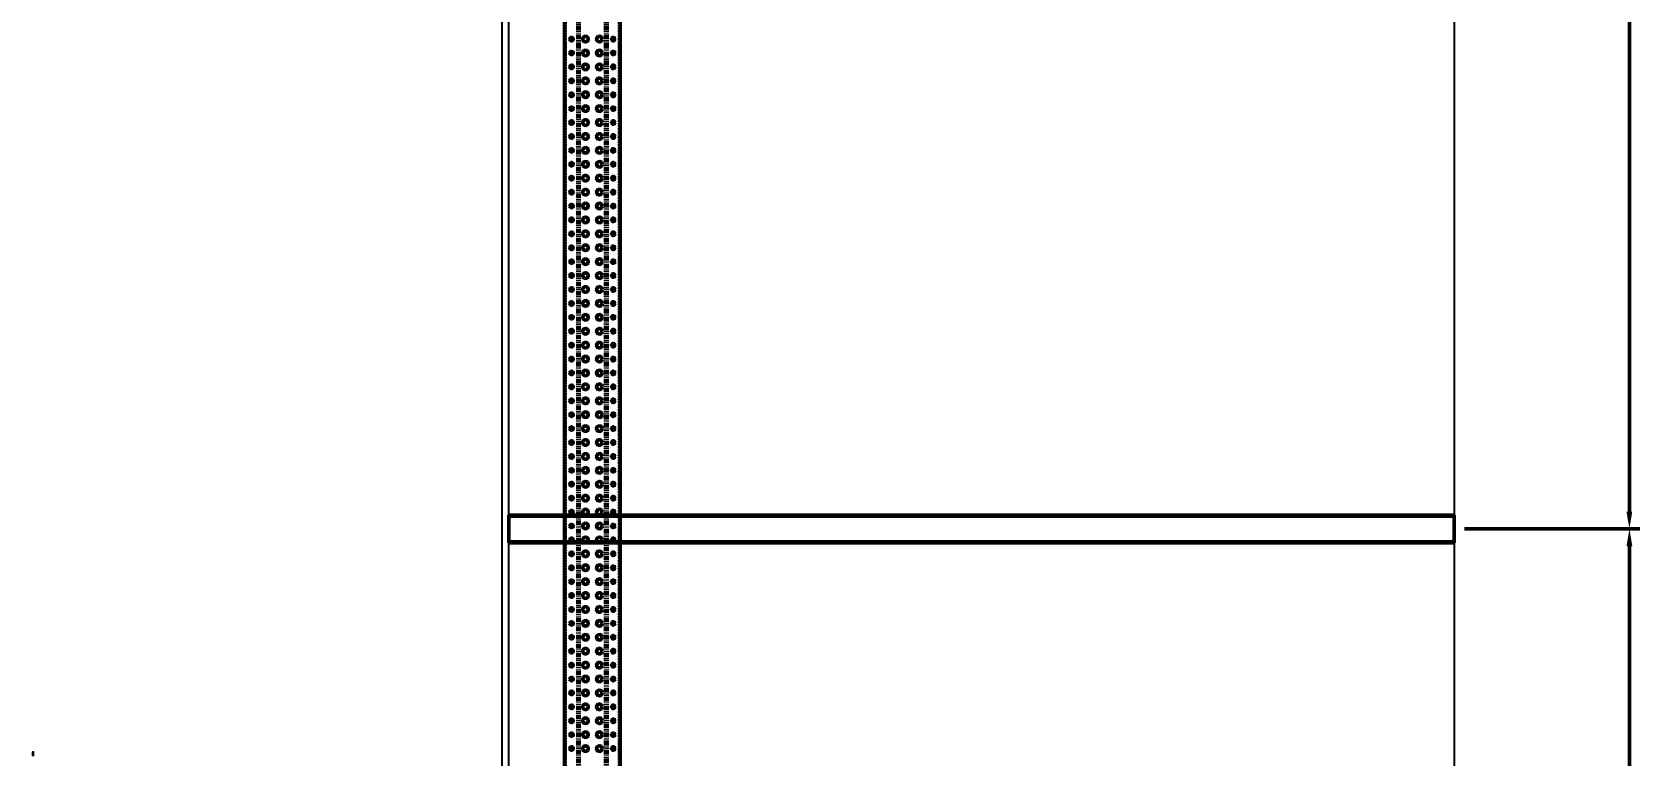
# Model space of a CAD drawing. Header units: millimetres. Extents: x -677815 to 476396, y -125373 to 39000.
# Drawn here: x 437089 to 442863, y -29531 to -26930 of the extents above; entities that cross this region are included whole.
import ezdxf

# ---------------------------------------------------------------- set-up
doc = ezdxf.new("R2010")
doc.units = ezdxf.units.MM
for name, pattern in [('Xref Rapid Pick$0$AM_ISO02W050', [7.5, 6, -1.5]), ('Xref Rapid Pick$0$AM_ISO02W050x2', [3.75, 3, -0.75]), ('Xref Rapid Pick$0$CENTER', [7, 4, -1, 1, -1]), ('Xref Rapid Pick$0$HIDDEN', [9.525, 6.35, -3.175]), ('Xref Rapid Pick$0$PHANTOM2', [31.75, 15.875, -3.175, 3.175, -3.175, 3.175, -3.175])]:
    doc.linetypes.add(name, pattern=pattern)
for name, color, linetype, lineweight in [('AM_BOR', 4, 'Continuous', 25), ('Xref Rapid Pick$0$AM_BOR', 4, 'Continuous', 25), ('Xref Rapid Pick$0$BEAM_SIGMA', 2, 'Continuous', 50), ('Xref Rapid Pick$0$Dims', 7, 'Continuous', 50), ('Xref Rapid Pick$0$S Cont 2.5', 7, 'Continuous', 50), ('Xref Rapid Pick$0$S Hidden', 9, 'Xref Rapid Pick$0$AM_ISO02W050', 25)]:
    doc.layers.add(name, color=color, linetype=linetype, lineweight=lineweight)
doc.layers.add('Xref Rapid Pick$0$B', color=4, linetype='Continuous')
doc.layers.add('Xref Rapid Pick$0$RCD_DETAILS', color=55, linetype='Continuous')
doc.styles.add('Xref Rapid Pick$0$STANDARD', font='ISOCP.SHX')
doc.dimstyles.new('Xref Rapid Pick$0$AM_ISO$0', dxfattribs={"dimtxt": 3.5, "dimasz": 2.5, "dimexe": 1.5, "dimexo": 1.5, "dimgap": 1.5, "dimtad": 1, "dimdsep": 46, "dimtxsty": 'Xref Rapid Pick$0$STANDARD', "dimcen": 0, "dimclrd": 256, "dimclre": 256, "dimclrt": 40, "dimadec": 0, "dimazin": 2, "dimtp": 0.1, "dimtm": 0.1, "dimtfac": 0.71, "dimtmove": 0, "dimatfit": 3, "dimfxl": 1, "dimlwd": 50, "dimlwe": 50, "dimarcsym": 1})

# ---------------------------------------------------------------- blocks, each defined once
blk = doc.blocks.new('Xref Rapid Pick$0$RP')
at = {"linetype": 'Continuous', "lineweight": 15}
for p, q in [((504.5, 1661.3), (489.5, 1661.3)), ((489.5, 1656.2), (504.5, 1656.2)), ((504.5, 1658.8), (504.5, 1661.3)), ((504.5, 1656.2), (504.5, 1658.8))]:
    blk.add_line(p, q, dxfattribs=at)
blk.add_open_spline([(489.5, 1655.7), (489.5, 1655.8), (489.5, 1655.9), (489.5, 1656.6), (489.5, 1657.6), (489.5, 1658.8), (489.5, 1659.9), (489.5, 1660.9), (489.5, 1661.6), (489.5, 1661.7), (489.5, 1661.8)], degree=3, knots=[0, 0, 0, 0, 0.124991, 0.249998, 0.374999, 0.499999, 0.624998, 0.749998, 0.875008, 1, 1, 1, 1], dxfattribs=at)
blk = doc.blocks.new('Xref Rapid Pick$0$CN0309070304362')
at = {"layer": 'Xref Rapid Pick$0$RCD_DETAILS', "xscale": -0.03937007874015747, "yscale": 0.03937007874015747, "zscale": 0.03937007874015747}
blk.add_blockref('Xref Rapid Pick$0$RP', (-13.89, 1), dxfattribs=at)
blk = doc.blocks.new('*U794')
for p, q in [((32175, 25), (-25, 25)), ((32175, -175), (-25, -175))]:
    blk.add_line(p, q)
at = {"color": 8, "linetype": 'Xref Rapid Pick$0$HIDDEN'}
for p, q in [((32175, 22.6), (-25, 22.6)), ((12393.5, 25), (12393.5, 22.6)), ((12406.5, 25), (12406.5, 22.6)), ((12443.5, 25), (12443.5, 22.6)), ((12456.5, 25), (12456.5, 22.6)), ((12493.5, 25), (12493.5, 22.6)), ((12506.5, 25), (12506.5, 22.6)), ((12543.5, 25), (12543.5, 22.6)), ((12556.5, 25), (12556.5, 22.6)), ((12593.5, 25), (12593.5, 22.6)), ((12606.5, 25), (12606.5, 22.6)), ((12643.5, 25), (12643.5, 22.6)), ((12656.5, 25), (12656.5, 22.6)), ((12693.5, 25), (12693.5, 22.6)), ((12706.5, 25), (12706.5, 22.6)), ((12743.5, 25), (12743.5, 22.6)), ((12756.5, 25), (12756.5, 22.6)), ((12793.5, 25), (12793.5, 22.6)), ((12806.5, 25), (12806.5, 22.6)), ((12843.5, 25), (12843.5, 22.6)), ((12856.5, 25), (12856.5, 22.6)), ((12893.5, 25), (12893.5, 22.6)), ((12906.5, 25), (12906.5, 22.6)), ((12943.5, 25), (12943.5, 22.6)), ((12956.5, 25), (12956.5, 22.6)), ((12993.5, 25), (12993.5, 22.6)), ((13006.5, 25), (13006.5, 22.6)), ((13043.5, 25), (13043.5, 22.6)), ((13056.5, 25), (13056.5, 22.6)), ((13093.5, 25), (13093.5, 22.6)), ((13106.5, 25), (13106.5, 22.6)), ((13143.5, 25), (13143.5, 22.6)), ((13156.5, 25), (13156.5, 22.6)), ((13193.5, 25), (13193.5, 22.6)), ((13206.5, 25), (13206.5, 22.6)), ((13243.5, 25), (13243.5, 22.6)), ((13256.5, 25), (13256.5, 22.6)), ((13293.5, 25), (13293.5, 22.6)), ((13306.5, 25), (13306.5, 22.6)), ((13343.5, 25), (13343.5, 22.6)), ((13356.5, 25), (13356.5, 22.6)), ((13393.5, 25), (13393.5, 22.6)), ((13406.5, 25), (13406.5, 22.6)), ((13443.5, 25), (13443.5, 22.6)), ((13456.5, 25), (13456.5, 22.6)), ((13493.5, 25), (13493.5, 22.6)), ((13506.5, 25), (13506.5, 22.6)), ((13543.5, 25), (13543.5, 22.6)), ((13556.5, 25), (13556.5, 22.6)), ((13593.5, 25), (13593.5, 22.6)), ((13606.5, 25), (13606.5, 22.6)), ((13643.5, 25), (13643.5, 22.6)), ((13656.5, 25), (13656.5, 22.6)), ((13693.5, 25), (13693.5, 22.6)), ((13706.5, 25), (13706.5, 22.6)), ((13743.5, 25), (13743.5, 22.6)), ((13756.5, 25), (13756.5, 22.6)), ((13793.5, 25), (13793.5, 22.6)), ((13806.5, 25), (13806.5, 22.6)), ((13843.5, 25), (13843.5, 22.6)), ((13856.5, 25), (13856.5, 22.6)), ((13893.5, 25), (13893.5, 22.6)), ((13906.5, 25), (13906.5, 22.6)), ((13943.5, 25), (13943.5, 22.6)), ((13956.5, 25), (13956.5, 22.6)), ((13993.5, 25), (13993.5, 22.6)), ((14006.5, 25), (14006.5, 22.6)), ((14043.5, 25), (14043.5, 22.6)), ((14056.5, 25), (14056.5, 22.6)), ((14093.5, 25), (14093.5, 22.6)), ((14106.5, 25), (14106.5, 22.6)), ((14143.5, 25), (14143.5, 22.6)), ((14156.5, 25), (14156.5, 22.6)), ((14193.5, 25), (14193.5, 22.6)), ((14206.5, 25), (14206.5, 22.6)), ((14243.5, 25), (14243.5, 22.6)), ((14256.5, 25), (14256.5, 22.6)), ((14293.5, 25), (14293.5, 22.6)), ((14306.5, 25), (14306.5, 22.6)), ((14343.5, 25), (14343.5, 22.6)), ((14356.5, 25), (14356.5, 22.6)), ((14393.5, 25), (14393.5, 22.6)), ((14406.5, 25), (14406.5, 22.6)), ((14443.5, 25), (14443.5, 22.6)), ((14456.5, 25), (14456.5, 22.6)), ((14493.5, 25), (14493.5, 22.6)), ((14506.5, 25), (14506.5, 22.6)), ((14543.5, 25), (14543.5, 22.6)), ((14556.5, 25), (14556.5, 22.6)), ((14593.5, 25), (14593.5, 22.6)), ((14606.5, 25), (14606.5, 22.6)), ((14643.5, 25), (14643.5, 22.6)), ((14656.5, 25), (14656.5, 22.6)), ((14693.5, 25), (14693.5, 22.6)), ((14706.5, 25), (14706.5, 22.6)), ((14743.5, 25), (14743.5, 22.6)), ((14756.5, 25), (14756.5, 22.6)), ((14793.5, 25), (14793.5, 22.6)), ((14806.5, 25), (14806.5, 22.6)), ((14843.5, 25), (14843.5, 22.6)), ((14856.5, 25), (14856.5, 22.6)), ((14893.5, 25), (14893.5, 22.6)), ((14906.5, 25), (14906.5, 22.6)), ((14943.5, 25), (14943.5, 22.6)), ((14956.5, 25), (14956.5, 22.6)), ((32175, -172.6), (-25, -172.6)), ((12393.5, -172.6), (12393.5, -175)), ((12406.5, -172.6), (12406.5, -175)), ((12443.5, -172.6), (12443.5, -175)), ((12456.5, -172.6), (12456.5, -175)), ((12493.5, -172.6), (12493.5, -175)), ((12506.5, -172.6), (12506.5, -175)), ((12543.5, -172.6), (12543.5, -175)), ((12556.5, -172.6), (12556.5, -175)), ((12593.5, -172.6), (12593.5, -175)), ((12606.5, -172.6), (12606.5, -175)), ((12643.5, -172.6), (12643.5, -175)), ((12656.5, -172.6), (12656.5, -175)), ((12693.5, -172.6), (12693.5, -175)), ((12706.5, -172.6), (12706.5, -175)), ((12743.5, -172.6), (12743.5, -175)), ((12756.5, -172.6), (12756.5, -175)), ((12793.5, -172.6), (12793.5, -175)), ((12806.5, -172.6), (12806.5, -175)), ((12843.5, -172.6), (12843.5, -175)), ((12856.5, -172.6), (12856.5, -175)), ((12893.5, -172.6), (12893.5, -175)), ((12906.5, -172.6), (12906.5, -175)), ((12943.5, -172.6), (12943.5, -175)), ((12956.5, -172.6), (12956.5, -175)), ((12993.5, -172.6), (12993.5, -175)), ((13006.5, -172.6), (13006.5, -175)), ((13043.5, -172.6), (13043.5, -175)), ((13056.5, -172.6), (13056.5, -175)), ((13093.5, -172.6), (13093.5, -175)), ((13106.5, -172.6), (13106.5, -175)), ((13143.5, -172.6), (13143.5, -175)), ((13156.5, -172.6), (13156.5, -175)), ((13193.5, -172.6), (13193.5, -175)), ((13206.5, -172.6), (13206.5, -175)), ((13243.5, -172.6), (13243.5, -175)), ((13256.5, -172.6), (13256.5, -175)), ((13293.5, -172.6), (13293.5, -175)), ((13306.5, -172.6), (13306.5, -175)), ((13343.5, -172.6), (13343.5, -175)), ((13356.5, -172.6), (13356.5, -175)), ((13393.5, -172.6), (13393.5, -175)), ((13406.5, -172.6), (13406.5, -175)), ((13443.5, -172.6), (13443.5, -175)), ((13456.5, -172.6), (13456.5, -175)), ((13493.5, -172.6), (13493.5, -175)), ((13506.5, -172.6), (13506.5, -175)), ((13543.5, -172.6), (13543.5, -175)), ((13556.5, -172.6), (13556.5, -175)), ((13593.5, -172.6), (13593.5, -175)), ((13606.5, -172.6), (13606.5, -175)), ((13643.5, -172.6), (13643.5, -175)), ((13656.5, -172.6), (13656.5, -175)), ((13693.5, -172.6), (13693.5, -175)), ((13706.5, -172.6), (13706.5, -175)), ((13743.5, -172.6), (13743.5, -175)), ((13756.5, -172.6), (13756.5, -175)), ((13793.5, -172.6), (13793.5, -175)), ((13806.5, -172.6), (13806.5, -175)), ((13843.5, -172.6), (13843.5, -175)), ((13856.5, -172.6), (13856.5, -175)), ((13893.5, -172.6), (13893.5, -175)), ((13906.5, -172.6), (13906.5, -175)), ((13943.5, -172.6), (13943.5, -175)), ((13956.5, -172.6), (13956.5, -175)), ((13993.5, -172.6), (13993.5, -175)), ((14006.5, -172.6), (14006.5, -175)), ((14043.5, -172.6), (14043.5, -175)), ((14056.5, -172.6), (14056.5, -175)), ((14093.5, -172.6), (14093.5, -175)), ((14106.5, -172.6), (14106.5, -175)), ((14143.5, -172.6), (14143.5, -175)), ((14156.5, -172.6), (14156.5, -175)), ((14193.5, -172.6), (14193.5, -175)), ((14206.5, -172.6), (14206.5, -175)), ((14243.5, -172.6), (14243.5, -175)), ((14256.5, -172.6), (14256.5, -175)), ((14293.5, -172.6), (14293.5, -175)), ((14306.5, -172.6), (14306.5, -175)), ((14343.5, -172.6), (14343.5, -175)), ((14356.5, -172.6), (14356.5, -175)), ((14393.5, -172.6), (14393.5, -175)), ((14406.5, -172.6), (14406.5, -175)), ((14443.5, -172.6), (14443.5, -175)), ((14456.5, -172.6), (14456.5, -175)), ((14493.5, -172.6), (14493.5, -175)), ((14506.5, -172.6), (14506.5, -175)), ((14543.5, -172.6), (14543.5, -175)), ((14556.5, -172.6), (14556.5, -175)), ((14593.5, -172.6), (14593.5, -175)), ((14606.5, -172.6), (14606.5, -175)), ((14643.5, -172.6), (14643.5, -175)), ((14656.5, -172.6), (14656.5, -175)), ((14693.5, -172.6), (14693.5, -175)), ((14706.5, -172.6), (14706.5, -175)), ((14743.5, -172.6), (14743.5, -175)), ((14756.5, -172.6), (14756.5, -175)), ((14793.5, -172.6), (14793.5, -175)), ((14806.5, -172.6), (14806.5, -175)), ((14843.5, -172.6), (14843.5, -175)), ((14856.5, -172.6), (14856.5, -175)), ((14893.5, -172.6), (14893.5, -175)), ((14906.5, -172.6), (14906.5, -175)), ((14943.5, -172.6), (14943.5, -175)), ((14956.5, -172.6), (14956.5, -175))]:
    blk.add_line(p, q, dxfattribs=at)
at = {"color": 8, "linetype": 'Xref Rapid Pick$0$CENTER'}
for p, q in [((12408.5, 0), (12391.5, 0)), ((12400, 27), (12400, 20.6)), ((12400, -8.5), (12400, 8.5)), ((12458.5, 0), (12441.5, 0)), ((12450, 27), (12450, 20.6)), ((12450, -8.5), (12450, 8.5)), ((12508.5, 0), (12491.5, 0)), ((12500, 27), (12500, 20.6)), ((12500, -8.5), (12500, 8.5)), ((12558.5, 0), (12541.5, 0)), ((12550, 27), (12550, 20.6)), ((12550, -8.5), (12550, 8.5)), ((12608.5, 0), (12591.5, 0)), ((12600, 27), (12600, 20.6)), ((12600, -8.5), (12600, 8.5)), ((12658.5, 0), (12641.5, 0)), ((12650, 27), (12650, 20.6)), ((12650, -8.5), (12650, 8.5)), ((12708.5, 0), (12691.5, 0)), ((12700, 27), (12700, 20.6)), ((12700, -8.5), (12700, 8.5)), ((12758.5, 0), (12741.5, 0)), ((12750, 27), (12750, 20.6)), ((12750, -8.5), (12750, 8.5)), ((12808.5, 0), (12791.5, 0)), ((12800, 27), (12800, 20.6)), ((12800, -8.5), (12800, 8.5)), ((12858.5, 0), (12841.5, 0)), ((12850, 27), (12850, 20.6)), ((12850, -8.5), (12850, 8.5)), ((12908.5, 0), (12891.5, 0)), ((12900, 27), (12900, 20.6)), ((12900, -8.5), (12900, 8.5)), ((12958.5, 0), (12941.5, 0)), ((12950, 27), (12950, 20.6)), ((12950, -8.5), (12950, 8.5)), ((13008.5, 0), (12991.5, 0)), ((13000, 27), (13000, 20.6)), ((13000, -8.5), (13000, 8.5)), ((13058.5, 0), (13041.5, 0)), ((13050, 27), (13050, 20.6)), ((13050, -8.5), (13050, 8.5)), ((13108.5, 0), (13091.5, 0)), ((13100, 27), (13100, 20.6)), ((13100, -8.5), (13100, 8.5)), ((13158.5, 0), (13141.5, 0)), ((13150, 27), (13150, 20.6)), ((13150, -8.5), (13150, 8.5)), ((13208.5, 0), (13191.5, 0)), ((13200, 27), (13200, 20.6)), ((13200, -8.5), (13200, 8.5)), ((13258.5, 0), (13241.5, 0)), ((13250, 27), (13250, 20.6)), ((13250, -8.5), (13250, 8.5)), ((13308.5, 0), (13291.5, 0)), ((13300, 27), (13300, 20.6)), ((13300, -8.5), (13300, 8.5)), ((13358.5, 0), (13341.5, 0)), ((13350, 27), (13350, 20.6)), ((13350, -8.5), (13350, 8.5)), ((13408.5, 0), (13391.5, 0)), ((13400, 27), (13400, 20.6)), ((13400, -8.5), (13400, 8.5)), ((13458.5, 0), (13441.5, 0)), ((13450, 27), (13450, 20.6)), ((13450, -8.5), (13450, 8.5)), ((13508.5, 0), (13491.5, 0)), ((13500, 27), (13500, 20.6)), ((13500, -8.5), (13500, 8.5)), ((13558.5, 0), (13541.5, 0)), ((13550, 27), (13550, 20.6)), ((13550, -8.5), (13550, 8.5)), ((13608.5, 0), (13591.5, 0)), ((13600, 27), (13600, 20.6)), ((13600, -8.5), (13600, 8.5)), ((13658.5, 0), (13641.5, 0)), ((13650, 27), (13650, 20.6)), ((13650, -8.5), (13650, 8.5)), ((13708.5, 0), (13691.5, 0)), ((13700, 27), (13700, 20.6)), ((13700, -8.5), (13700, 8.5)), ((13758.5, 0), (13741.5, 0)), ((13750, 27), (13750, 20.6)), ((13750, -8.5), (13750, 8.5)), ((13808.5, 0), (13791.5, 0)), ((13800, 27), (13800, 20.6)), ((13800, -8.5), (13800, 8.5)), ((13858.5, 0), (13841.5, 0)), ((13850, 27), (13850, 20.6)), ((13850, -8.5), (13850, 8.5)), ((13908.5, 0), (13891.5, 0)), ((13900, 27), (13900, 20.6)), ((13900, -8.5), (13900, 8.5)), ((13958.5, 0), (13941.5, 0)), ((13950, 27), (13950, 20.6)), ((13950, -8.5), (13950, 8.5)), ((14008.5, 0), (13991.5, 0)), ((14000, 27), (14000, 20.6)), ((14000, -8.5), (14000, 8.5)), ((14058.5, 0), (14041.5, 0)), ((14050, 27), (14050, 20.6)), ((14050, -8.5), (14050, 8.5)), ((14108.5, 0), (14091.5, 0)), ((14100, 27), (14100, 20.6)), ((14100, -8.5), (14100, 8.5)), ((14158.5, 0), (14141.5, 0)), ((14150, 27), (14150, 20.6)), ((14150, -8.5), (14150, 8.5)), ((14208.5, 0), (14191.5, 0)), ((14200, 27), (14200, 20.6)), ((14200, -8.5), (14200, 8.5)), ((14258.5, 0), (14241.5, 0)), ((14250, 27), (14250, 20.6)), ((14250, -8.5), (14250, 8.5)), ((14308.5, 0), (14291.5, 0)), ((14300, 27), (14300, 20.6)), ((14300, -8.5), (14300, 8.5)), ((14358.5, 0), (14341.5, 0)), ((14350, 27), (14350, 20.6)), ((14350, -8.5), (14350, 8.5)), ((14408.5, 0), (14391.5, 0)), ((14400, 27), (14400, 20.6)), ((14400, -8.5), (14400, 8.5)), ((14458.5, 0), (14441.5, 0)), ((14450, 27), (14450, 20.6)), ((14450, -8.5), (14450, 8.5)), ((14508.5, 0), (14491.5, 0)), ((14500, 27), (14500, 20.6)), ((14500, -8.5), (14500, 8.5)), ((14558.5, 0), (14541.5, 0)), ((14550, 27), (14550, 20.6)), ((14550, -8.5), (14550, 8.5)), ((14608.5, 0), (14591.5, 0)), ((14600, 27), (14600, 20.6)), ((14600, -8.5), (14600, 8.5)), ((14658.5, 0), (14641.5, 0)), ((14650, 27), (14650, 20.6)), ((14650, -8.5), (14650, 8.5)), ((14708.5, 0), (14691.5, 0)), ((14700, 27), (14700, 20.6)), ((14700, -8.5), (14700, 8.5)), ((14758.5, 0), (14741.5, 0)), ((14750, 27), (14750, 20.6)), ((14750, -8.5), (14750, 8.5)), ((14808.5, 0), (14791.5, 0)), ((14800, 27), (14800, 20.6)), ((14800, -8.5), (14800, 8.5)), ((14858.5, 0), (14841.5, 0)), ((14850, 27), (14850, 20.6)), ((14850, -8.5), (14850, 8.5)), ((14908.5, 0), (14891.5, 0)), ((14900, 27), (14900, 20.6)), ((14900, -8.5), (14900, 8.5)), ((14958.5, 0), (14941.5, 0)), ((14950, 27), (14950, 20.6)), ((14950, -8.5), (14950, 8.5)), ((12408.5, -150), (12391.5, -150)), ((12400, -158.5), (12400, -141.5)), ((12400, -170.6), (12400, -177)), ((12458.5, -150), (12441.5, -150)), ((12450, -158.5), (12450, -141.5)), ((12450, -170.6), (12450, -177)), ((12508.5, -150), (12491.5, -150)), ((12500, -158.5), (12500, -141.5)), ((12500, -170.6), (12500, -177)), ((12558.5, -150), (12541.5, -150)), ((12550, -158.5), (12550, -141.5)), ((12550, -170.6), (12550, -177)), ((12608.5, -150), (12591.5, -150)), ((12600, -158.5), (12600, -141.5)), ((12600, -170.6), (12600, -177)), ((12658.5, -150), (12641.5, -150)), ((12650, -158.5), (12650, -141.5)), ((12650, -170.6), (12650, -177)), ((12708.5, -150), (12691.5, -150)), ((12700, -158.5), (12700, -141.5)), ((12700, -170.6), (12700, -177)), ((12758.5, -150), (12741.5, -150)), ((12750, -158.5), (12750, -141.5)), ((12750, -170.6), (12750, -177)), ((12808.5, -150), (12791.5, -150)), ((12800, -158.5), (12800, -141.5)), ((12800, -170.6), (12800, -177)), ((12858.5, -150), (12841.5, -150)), ((12850, -158.5), (12850, -141.5)), ((12850, -170.6), (12850, -177)), ((12908.5, -150), (12891.5, -150)), ((12900, -158.5), (12900, -141.5)), ((12900, -170.6), (12900, -177)), ((12958.5, -150), (12941.5, -150)), ((12950, -158.5), (12950, -141.5)), ((12950, -170.6), (12950, -177)), ((13008.5, -150), (12991.5, -150)), ((13000, -158.5), (13000, -141.5)), ((13000, -170.6), (13000, -177)), ((13058.5, -150), (13041.5, -150)), ((13050, -158.5), (13050, -141.5)), ((13050, -170.6), (13050, -177)), ((13108.5, -150), (13091.5, -150)), ((13100, -158.5), (13100, -141.5)), ((13100, -170.6), (13100, -177)), ((13158.5, -150), (13141.5, -150)), ((13150, -158.5), (13150, -141.5)), ((13150, -170.6), (13150, -177)), ((13208.5, -150), (13191.5, -150)), ((13200, -158.5), (13200, -141.5)), ((13200, -170.6), (13200, -177)), ((13258.5, -150), (13241.5, -150)), ((13250, -158.5), (13250, -141.5)), ((13250, -170.6), (13250, -177)), ((13308.5, -150), (13291.5, -150)), ((13300, -158.5), (13300, -141.5)), ((13300, -170.6), (13300, -177)), ((13358.5, -150), (13341.5, -150)), ((13350, -158.5), (13350, -141.5)), ((13350, -170.6), (13350, -177)), ((13408.5, -150), (13391.5, -150)), ((13400, -158.5), (13400, -141.5)), ((13400, -170.6), (13400, -177)), ((13458.5, -150), (13441.5, -150)), ((13450, -158.5), (13450, -141.5)), ((13450, -170.6), (13450, -177)), ((13508.5, -150), (13491.5, -150)), ((13500, -158.5), (13500, -141.5)), ((13500, -170.6), (13500, -177)), ((13558.5, -150), (13541.5, -150)), ((13550, -158.5), (13550, -141.5)), ((13550, -170.6), (13550, -177)), ((13608.5, -150), (13591.5, -150)), ((13600, -158.5), (13600, -141.5)), ((13600, -170.6), (13600, -177)), ((13658.5, -150), (13641.5, -150)), ((13650, -158.5), (13650, -141.5)), ((13650, -170.6), (13650, -177)), ((13708.5, -150), (13691.5, -150)), ((13700, -158.5), (13700, -141.5)), ((13700, -170.6), (13700, -177)), ((13758.5, -150), (13741.5, -150)), ((13750, -158.5), (13750, -141.5)), ((13750, -170.6), (13750, -177)), ((13808.5, -150), (13791.5, -150)), ((13800, -158.5), (13800, -141.5)), ((13800, -170.6), (13800, -177)), ((13858.5, -150), (13841.5, -150)), ((13850, -158.5), (13850, -141.5)), ((13850, -170.6), (13850, -177)), ((13908.5, -150), (13891.5, -150)), ((13900, -158.5), (13900, -141.5)), ((13900, -170.6), (13900, -177)), ((13958.5, -150), (13941.5, -150)), ((13950, -158.5), (13950, -141.5)), ((13950, -170.6), (13950, -177)), ((14008.5, -150), (13991.5, -150)), ((14000, -158.5), (14000, -141.5)), ((14000, -170.6), (14000, -177)), ((14058.5, -150), (14041.5, -150)), ((14050, -158.5), (14050, -141.5)), ((14050, -170.6), (14050, -177)), ((14108.5, -150), (14091.5, -150)), ((14100, -158.5), (14100, -141.5)), ((14100, -170.6), (14100, -177)), ((14158.5, -150), (14141.5, -150)), ((14150, -158.5), (14150, -141.5)), ((14150, -170.6), (14150, -177)), ((14208.5, -150), (14191.5, -150)), ((14200, -158.5), (14200, -141.5)), ((14200, -170.6), (14200, -177)), ((14258.5, -150), (14241.5, -150)), ((14250, -158.5), (14250, -141.5)), ((14250, -170.6), (14250, -177)), ((14308.5, -150), (14291.5, -150)), ((14300, -158.5), (14300, -141.5)), ((14300, -170.6), (14300, -177)), ((14358.5, -150), (14341.5, -150)), ((14350, -158.5), (14350, -141.5)), ((14350, -170.6), (14350, -177)), ((14408.5, -150), (14391.5, -150)), ((14400, -158.5), (14400, -141.5)), ((14400, -170.6), (14400, -177)), ((14458.5, -150), (14441.5, -150)), ((14450, -158.5), (14450, -141.5)), ((14450, -170.6), (14450, -177)), ((14508.5, -150), (14491.5, -150)), ((14500, -158.5), (14500, -141.5)), ((14500, -170.6), (14500, -177)), ((14558.5, -150), (14541.5, -150)), ((14550, -158.5), (14550, -141.5)), ((14550, -170.6), (14550, -177)), ((14608.5, -150), (14591.5, -150)), ((14600, -158.5), (14600, -141.5)), ((14600, -170.6), (14600, -177)), ((14658.5, -150), (14641.5, -150)), ((14650, -158.5), (14650, -141.5)), ((14650, -170.6), (14650, -177)), ((14708.5, -150), (14691.5, -150)), ((14700, -158.5), (14700, -141.5)), ((14700, -170.6), (14700, -177)), ((14758.5, -150), (14741.5, -150)), ((14750, -158.5), (14750, -141.5)), ((14750, -170.6), (14750, -177)), ((14808.5, -150), (14791.5, -150)), ((14800, -158.5), (14800, -141.5)), ((14800, -170.6), (14800, -177)), ((14858.5, -150), (14841.5, -150)), ((14850, -158.5), (14850, -141.5)), ((14850, -170.6), (14850, -177)), ((14908.5, -150), (14891.5, -150)), ((14900, -158.5), (14900, -141.5)), ((14900, -170.6), (14900, -177)), ((14958.5, -150), (14941.5, -150)), ((14950, -158.5), (14950, -141.5)), ((14950, -170.6), (14950, -177))]:
    blk.add_line(p, q, dxfattribs=at)
at = {"color": 9, "linetype": 'Xref Rapid Pick$0$PHANTOM2'}
for p, q in [((32175, -22.5), (-25, -22.5)), ((32175, -27.9), (-25, -27.9)), ((32175, -122.1), (-25, -122.1)), ((32175, -127.5), (-25, -127.5))]:
    blk.add_line(p, q, dxfattribs=at)
at = {"extrusion": (0, 0, -1)}
for centre in [(-12400, 0), (-12450, 0), (-12500, 0), (-12550, 0), (-12600, 0), (-12650, 0), (-12700, 0), (-12750, 0), (-12800, 0), (-12850, 0), (-12900, 0), (-12950, 0), (-13000, 0), (-13050, 0), (-13100, 0), (-13150, 0), (-13200, 0), (-13250, 0), (-13300, 0), (-13350, 0), (-13400, 0), (-13450, 0), (-13500, 0), (-13550, 0), (-13600, 0), (-13650, 0), (-13700, 0), (-13750, 0), (-13800, 0), (-13850, 0), (-13900, 0), (-13950, 0), (-14000, 0), (-14050, 0), (-14100, 0), (-14150, 0), (-14200, 0), (-14250, 0), (-14300, 0), (-14350, 0), (-14400, 0), (-14450, 0), (-14500, 0), (-14550, 0), (-14600, 0), (-14650, 0), (-14700, 0), (-14750, 0), (-14800, 0), (-14850, 0), (-14900, 0), (-14950, 0)]:
    blk.add_circle(centre, 6.5, dxfattribs=at)
for centre, radius in [((12400, -50), 10), ((12450, -50), 10), ((12500, -50), 10), ((12550, -50), 10), ((12600, -50), 10), ((12650, -50), 10), ((12700, -50), 10), ((12750, -50), 10), ((12800, -50), 10), ((12850, -50), 10), ((12900, -50), 10), ((12950, -50), 10), ((13000, -50), 10), ((13050, -50), 10), ((13100, -50), 10), ((13150, -50), 10), ((13200, -50), 10), ((13250, -50), 10), ((13300, -50), 10), ((13350, -50), 10), ((13400, -50), 10), ((13450, -50), 10), ((13500, -50), 10), ((13550, -50), 10), ((13600, -50), 10), ((13650, -50), 10), ((13700, -50), 10), ((13750, -50), 10), ((13800, -50), 10), ((13850, -50), 10), ((13900, -50), 10), ((13950, -50), 10), ((14000, -50), 10), ((14050, -50), 10), ((14100, -50), 10), ((14150, -50), 10), ((14200, -50), 10), ((14250, -50), 10), ((14300, -50), 10), ((14350, -50), 10), ((14400, -50), 10), ((14450, -50), 10), ((14500, -50), 10), ((14550, -50), 10), ((14600, -50), 10), ((14650, -50), 10), ((14700, -50), 10), ((14750, -50), 10), ((14800, -50), 10), ((14850, -50), 10), ((14900, -50), 10), ((14950, -50), 10), ((12400, -100), 10), ((12450, -100), 10), ((12500, -100), 10), ((12550, -100), 10), ((12600, -100), 10), ((12650, -100), 10), ((12700, -100), 10), ((12750, -100), 10), ((12800, -100), 10), ((12850, -100), 10), ((12900, -100), 10), ((12950, -100), 10), ((13000, -100), 10), ((13050, -100), 10), ((13100, -100), 10), ((13150, -100), 10), ((13200, -100), 10), ((13250, -100), 10), ((13300, -100), 10), ((13350, -100), 10), ((13400, -100), 10), ((13450, -100), 10), ((13500, -100), 10), ((13550, -100), 10), ((13600, -100), 10), ((13650, -100), 10), ((13700, -100), 10), ((13750, -100), 10), ((13800, -100), 10), ((13850, -100), 10), ((13900, -100), 10), ((13950, -100), 10), ((14000, -100), 10), ((14050, -100), 10), ((14100, -100), 10), ((14150, -100), 10), ((14200, -100), 10), ((14250, -100), 10), ((14300, -100), 10), ((14350, -100), 10), ((14400, -100), 10), ((14450, -100), 10), ((14500, -100), 10), ((14550, -100), 10), ((14600, -100), 10), ((14650, -100), 10), ((14700, -100), 10), ((14750, -100), 10), ((14800, -100), 10), ((14850, -100), 10), ((14900, -100), 10), ((14950, -100), 10), ((12400, -150), 6.5), ((12450, -150), 6.5), ((12500, -150), 6.5), ((12550, -150), 6.5), ((12600, -150), 6.5), ((12650, -150), 6.5), ((12700, -150), 6.5), ((12750, -150), 6.5), ((12800, -150), 6.5), ((12850, -150), 6.5), ((12900, -150), 6.5), ((12950, -150), 6.5), ((13000, -150), 6.5), ((13050, -150), 6.5), ((13100, -150), 6.5), ((13150, -150), 6.5), ((13200, -150), 6.5), ((13250, -150), 6.5), ((13300, -150), 6.5), ((13350, -150), 6.5), ((13400, -150), 6.5), ((13450, -150), 6.5), ((13500, -150), 6.5), ((13550, -150), 6.5), ((13600, -150), 6.5), ((13650, -150), 6.5), ((13700, -150), 6.5), ((13750, -150), 6.5), ((13800, -150), 6.5), ((13850, -150), 6.5), ((13900, -150), 6.5), ((13950, -150), 6.5), ((14000, -150), 6.5), ((14050, -150), 6.5), ((14100, -150), 6.5), ((14150, -150), 6.5), ((14200, -150), 6.5), ((14250, -150), 6.5), ((14300, -150), 6.5), ((14350, -150), 6.5), ((14400, -150), 6.5), ((14450, -150), 6.5), ((14500, -150), 6.5), ((14550, -150), 6.5), ((14600, -150), 6.5), ((14650, -150), 6.5), ((14700, -150), 6.5), ((14750, -150), 6.5), ((14800, -150), 6.5), ((14850, -150), 6.5), ((14900, -150), 6.5), ((14950, -150), 6.5)]:
    blk.add_circle(centre, radius)
blk = doc.blocks.new('Xref Rapid Pick$0$column 100x100x5')
at = {"layer": 'Xref Rapid Pick$0$S Cont 2.5'}
for p, q in [((-50, 0), (-50, -3395)), ((50, 0), (-50, 0)), ((50, -3395), (50, 0)), ((-50, -3395), (50, -3395))]:
    blk.add_line(p, q, dxfattribs=at)
at = {"layer": 'Xref Rapid Pick$0$S Hidden', "linetype": 'Xref Rapid Pick$0$AM_ISO02W050x2', "lineweight": 50}
for p, q in [((-46, 0), (-46, -3395)), ((46, -3395), (46, 0))]:
    blk.add_line(p, q, dxfattribs=at)
blk = doc.blocks.new('*D894')
at = {"layer": 'Defpoints', "color": 0, "transparency": 16777216}
for p in [(442195.8, -28715.5), (442825.1, -28715.5), (442195.8, -34712.7)]:
    blk.add_point(p, dxfattribs=at)
at = {"layer": 'Xref Rapid Pick$0$Dims', "lineweight": 50, "transparency": 16777216}
for p, q in [((442233.3, -28715.5), (442862.6, -28715.5)), ((442825.1, -34650.2), (442825.1, -28778)), ((442233.3, -34712.7), (442862.6, -34712.7))]:
    blk.add_line(p, q, dxfattribs=at)
at = {"layer": 'Xref Rapid Pick$0$Dims', "transparency": 16777216}
for points in [[(442814.6, -28778), (442835.5, -28778), (442825.1, -28715.5)], [(442814.6, -34650.2), (442835.5, -34650.2), (442825.1, -34712.7)]]:
    blk.add_solid(points, dxfattribs=at)
at = {"layer": 'Xref Rapid Pick$0$Dims', "color": 40, "lineweight": 50, "transparency": 16777216, "insert": (442743.8, -31714.1), "char_height": 87.5, "attachment_point": 5, "rotation": 90, "style": 'Xref Rapid Pick$0$STANDARD'}
blk.add_mtext('5997', dxfattribs=at)
blk = doc.blocks.new('*D891')
at = {"layer": 'Defpoints', "color": 0, "transparency": 16777216}
for p in [(442195.8, -22718.4), (442195.8, -28715.5), (442825.1, -28715.5)]:
    blk.add_point(p, dxfattribs=at)
at = {"layer": 'Xref Rapid Pick$0$Dims', "lineweight": 50, "transparency": 16777216}
for p, q in [((442233.3, -22718.4), (442862.6, -22718.4)), ((442825.1, -22780.9), (442825.1, -28653)), ((442233.3, -28715.5), (442862.6, -28715.5))]:
    blk.add_line(p, q, dxfattribs=at)
at = {"layer": 'Xref Rapid Pick$0$Dims', "transparency": 16777216}
for points in [[(442814.6, -22780.9), (442835.5, -22780.9), (442825.1, -22718.4)], [(442814.6, -28653), (442835.5, -28653), (442825.1, -28715.5)]]:
    blk.add_solid(points, dxfattribs=at)
at = {"layer": 'Xref Rapid Pick$0$Dims', "color": 40, "lineweight": 50, "transparency": 16777216, "insert": (442743.8, -25717), "char_height": 87.5, "attachment_point": 5, "rotation": 90, "style": 'Xref Rapid Pick$0$STANDARD'}
blk.add_mtext('5997', dxfattribs=at)
blk = doc.blocks.new('Xref Rapid Pick')
at = {"layer": 'Xref Rapid Pick$0$AM_BOR', "color": 6}
blk.add_lwpolyline([(438800.8, -41930), (438800.8, -9742.7), (438775.8, -9742.7), (438775.8, -41930)], close=True, dxfattribs=at)
at = {"layer": 'Xref Rapid Pick$0$B'}
blk.add_line((442195.8, -7882.2), (442195.8, -65187.8), dxfattribs=at)
at = {"xscale": -25.4, "yscale": 25.4, "zscale": 25.4, "rotation": 90}
blk.add_blockref('Xref Rapid Pick$0$CN0309070304362', (438775.8, -30373.5), dxfattribs=at)
at = {"layer": 'Xref Rapid Pick$0$B', "rotation": 90}
blk.add_blockref('Xref Rapid Pick$0$column 100x100x5', (438800.8, -28715.5), dxfattribs=at)
at = {"layer": 'Xref Rapid Pick$0$BEAM_SIGMA', "rotation": 90}
blk.add_blockref('*U794', (439025.8, -41905), dxfattribs=at)
at = {"layer": 'Xref Rapid Pick$0$Dims', "lineweight": 50}
for p1, angle, picture, middle in [((442195.8, -22718.4), 270, '*D891', (442743.8, -25717)), ((442195.8, -34712.7), 90, '*D894', (442743.8, -31714.1))]:
    dim = blk.add_linear_dim(base=(442825.1, -28715.5), p1=p1, p2=(442195.8, -28715.5), angle=angle, dimstyle='Xref Rapid Pick$0$AM_ISO$0', override={"dimscale": 25, "dimdec": 0, "dimpost": ''}, dxfattribs=at)
    dim.commit()
    dim.dimension.update_dxf_attribs({"geometry": picture, "text_midpoint": middle})

msp = doc.modelspace()

# ---------------------------------------------------------------- block references
at = {"layer": 'AM_BOR'}
msp.add_blockref('Xref Rapid Pick', (0, 0), dxfattribs=at)

doc.saveas('drawing.dxf')
